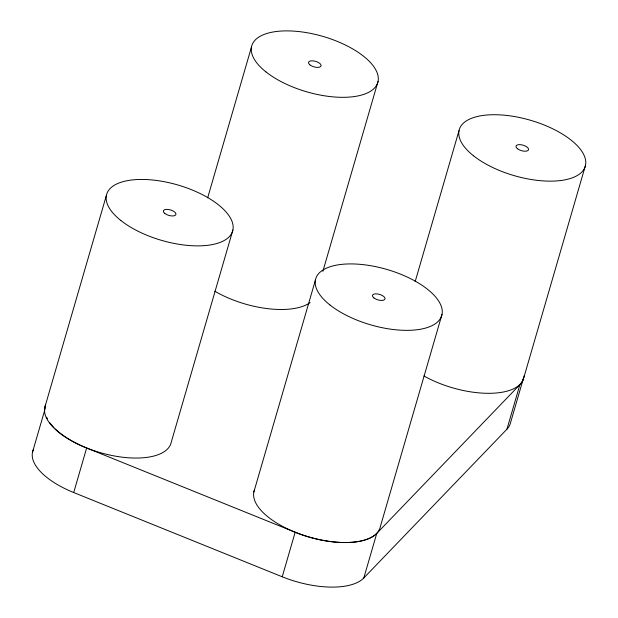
<?xml version="1.0" encoding="UTF-8"?>
<svg xmlns="http://www.w3.org/2000/svg" width="618" height="618" viewBox="0 0 618 618"><rect width="100%" height="100%" fill="white"/><g stroke="black" fill="none" stroke-linecap="round" stroke-linejoin="round"><path stroke-width="0.93" d="M44.766 407.509L106.412 195.334M32.476 452.322L45.423 407.772M506.945 429.178L519.892 384.628A65.608 28.861 16.2 0 0 523.562 377.884L510.615 422.434A65.608 28.861 16.2 0 1 506.945 429.178L363.824 577.961A65.608 28.861 16.2 0 1 282.225 576.787L73.704 492.538L86.651 447.988A65.608 28.861 16.2 0 1 55.272 428.938M207.671 197.799L251.549 46.783M232.901 229.989L171.263 442.164A65.608 28.861 16.2 0 1 99.073 452.291A65.608 28.861 16.2 0 1 45.647 404.821M253.859 491.982L315.497 279.815M322.859 271.364L378.046 81.429M282.225 576.787L295.172 532.237A65.608 28.861 16.2 0 0 376.764 533.411L519.892 384.628M415.157 281.623L459.027 130.607M363.824 577.961L376.764 533.411M441.994 314.462L380.348 526.636A65.608 28.861 16.2 0 1 309.193 537.073A65.608 28.861 16.2 0 1 254.369 490.174M523.879 377.428L585.524 165.253M86.651 447.988L295.172 532.237M310.112 302.604A65.608 28.861 16.2 0 1 214.801 291.202M524.11 375.759A65.608 28.861 16.2 0 1 488.853 393.318A65.608 28.861 16.2 0 1 423.948 375.983M73.704 492.538A65.608 28.861 16.2 0 1 33.357 449.634M53.928 427.602A65.608 28.861 16.2 0 1 49.78 422.697M47.362 418.765A65.608 28.861 16.2 0 1 46.644 417.212M265.941 71.897A65.608 28.861 16.2 0 0 374.377 88.173A65.608 28.861 16.2 0 0 304.079 32.244A65.608 28.861 16.2 0 0 265.941 71.897M309.912 64.882A6.559 2.889 16.2 0 0 320.757 66.512A6.559 2.889 16.2 0 0 313.728 60.919A6.559 2.889 16.2 0 0 309.912 64.882M473.419 155.721A65.608 28.861 16.2 0 0 581.855 171.997A65.608 28.861 16.2 0 0 511.557 116.076A65.608 28.861 16.2 0 0 473.419 155.721M517.39 148.706A6.559 2.889 16.2 0 0 528.235 150.336A6.559 2.889 16.2 0 0 521.206 144.743A6.559 2.889 16.2 0 0 517.39 148.706M329.888 304.929A65.608 28.861 16.2 0 0 438.324 321.205A65.608 28.861 16.2 0 0 368.027 265.276A65.608 28.861 16.2 0 0 329.888 304.929M373.859 297.915A6.559 2.889 16.2 0 0 384.705 299.545A6.559 2.889 16.2 0 0 377.675 293.952A6.559 2.889 16.2 0 0 373.859 297.915M120.796 220.448A65.608 28.861 16.2 0 0 229.232 236.733A65.608 28.861 16.2 0 0 158.934 180.804A65.608 28.861 16.2 0 0 120.796 220.448M164.774 213.442A6.559 2.889 16.2 0 0 175.612 215.072A6.559 2.889 16.2 0 0 168.583 209.479A6.559 2.889 16.2 0 0 164.774 213.442"/></g></svg>
